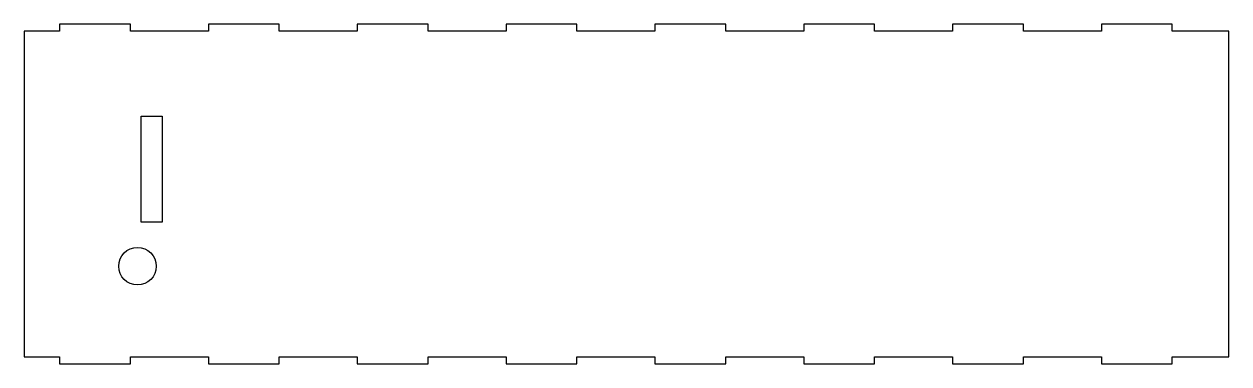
# Model space of a CAD drawing. Extents: x -168 to 2, y -24 to 24.
import ezdxf

# ---------------------------------------------------------------- set-up
doc = ezdxf.new("R2010")
doc.units = 0
doc.layers.add('1', color=7, linetype='CONTINUOUS')

msp = doc.modelspace()

# ---------------------------------------------------------------- linework, layer by layer
at = {"layer": '1', "color": 163, "linetype": 'CONTINUOUS'}
for p, q in [((-153.5, 24), (-163.5, 24)), ((-163.5, 24), (-163.5, 23)), ((-153.5, 23), (-153.5, 24)), ((-142.5, 24), (-142.5, 23)), ((-132.5, 24), (-142.5, 24)), ((-132.5, 23), (-132.5, 24)), ((-121.5, 24), (-121.5, 23)), ((-111.5, 24), (-121.5, 24)), ((-111.5, 23), (-111.5, 24)), ((-90.5, 24), (-100.5, 24)), ((-100.5, 24), (-100.5, 23)), ((-90.5, 23), (-90.5, 24)), ((-69.5, 24), (-79.5, 24)), ((-79.5, 24), (-79.5, 23)), ((-69.5, 23), (-69.5, 24)), ((-48.5, 24), (-58.5, 24)), ((-58.5, 24), (-58.5, 23)), ((-48.5, 23), (-48.5, 24)), ((-27.5, 24), (-37.5, 24)), ((-37.5, 24), (-37.5, 23)), ((-27.5, 23), (-27.5, 24)), ((-16.5, 24), (-16.5, 23)), ((-6.5, 24), (-16.5, 24)), ((-6.5, 23), (-6.5, 24)), ((-168.5, 23), (-168.5, -23)), ((-163.5, 23), (-168.5, 23)), ((-142.5, 23), (-153.5, 23)), ((-121.5, 23), (-132.5, 23)), ((-100.5, 23), (-111.5, 23)), ((-79.5, 23), (-90.5, 23)), ((-58.5, 23), (-69.5, 23)), ((-37.5, 23), (-48.5, 23)), ((-16.5, 23), (-27.5, 23)), ((1.5, 23), (-6.5, 23)), ((1.5, -23), (1.5, 23)), ((-168.5, -23), (-163.5, -23)), ((-163.5, -23), (-163.5, -24)), ((-153.5, -24), (-153.5, -23)), ((-153.5, -23), (-142.5, -23)), ((-142.5, -23), (-142.5, -24)), ((-132.5, -24), (-132.5, -23)), ((-132.5, -23), (-121.5, -23)), ((-121.5, -23), (-121.5, -24)), ((-111.5, -24), (-111.5, -23)), ((-111.5, -23), (-100.5, -23)), ((-100.5, -23), (-100.5, -24)), ((-90.5, -23), (-79.5, -23)), ((-90.5, -24), (-90.5, -23)), ((-79.5, -23), (-79.5, -24)), ((-69.5, -23), (-58.5, -23)), ((-69.5, -24), (-69.5, -23)), ((-58.5, -23), (-58.5, -24)), ((-48.5, -23), (-37.5, -23)), ((-48.5, -24), (-48.5, -23)), ((-37.5, -23), (-37.5, -24)), ((-27.5, -23), (-16.5, -23)), ((-27.5, -24), (-27.5, -23)), ((-16.5, -23), (-16.5, -24)), ((-6.5, -23), (1.5, -23)), ((-6.5, -24), (-6.5, -23)), ((-163.5, -24), (-153.5, -24)), ((-142.5, -24), (-132.5, -24)), ((-121.5, -24), (-111.5, -24)), ((-100.5, -24), (-90.5, -24)), ((-79.5, -24), (-69.5, -24)), ((-58.5, -24), (-48.5, -24)), ((-37.5, -24), (-27.5, -24)), ((-16.5, -24), (-6.5, -24))]:
    msp.add_line(p, q, dxfattribs=at)
at = {"layer": '1', "color": 150, "linetype": 'CONTINUOUS'}
for p, q in [((-152, 11), (-149, 11)), ((-152, -4), (-152, 11)), ((-149, 11), (-149, -4)), ((-149, -4), (-152, -4))]:
    msp.add_line(p, q, dxfattribs=at)
msp.add_circle((-152.5, -10.2), 2.65, dxfattribs=at)

doc.saveas('drawing.dxf')
